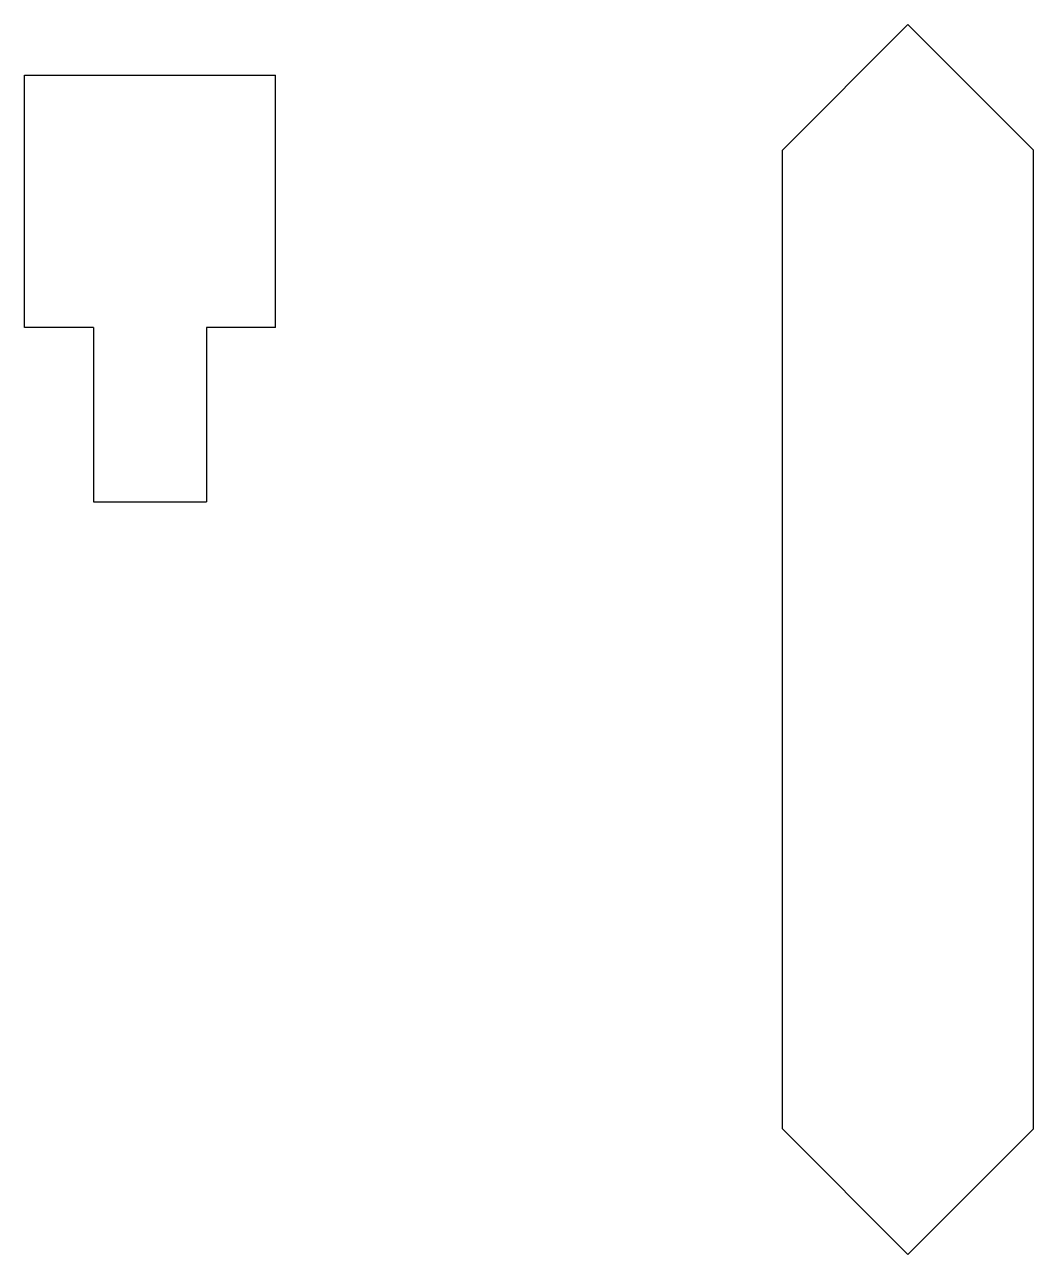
# Model space of a CAD drawing. Extents: x 33.4 to 70, y 360.2 to 404.8.
import ezdxf

# ---------------------------------------------------------------- set-up
doc = ezdxf.new("R2010")
doc.units = 0
doc.header["$LTSCALE"] = 12.7
doc.layers.add('VISIBLE', color=7, linetype='CONTINUOUS')

msp = doc.modelspace()

# ---------------------------------------------------------------- linework, layer by layer
at = {"layer": 'VISIBLE'}
for p, q in [((65.421, 404.773), (60.871, 400.223)), ((65.421, 404.773), (69.971, 400.223)), ((33.399, 402.937), (42.499, 402.937)), ((33.399, 393.797), (33.399, 402.937)), ((42.499, 393.797), (42.499, 402.937)), ((60.871, 364.748), (60.871, 400.223)), ((69.971, 364.748), (69.971, 400.223)), ((35.899, 393.797), (33.399, 393.797)), ((35.899, 393.797), (35.899, 387.471)), ((42.499, 393.797), (39.999, 393.797)), ((39.999, 393.797), (39.999, 387.471)), ((35.899, 387.471), (39.999, 387.471)), ((65.421, 360.198), (60.871, 364.748)), ((69.971, 364.748), (65.421, 360.198))]:
    msp.add_line(p, q, dxfattribs=at)

doc.saveas('drawing.dxf')
